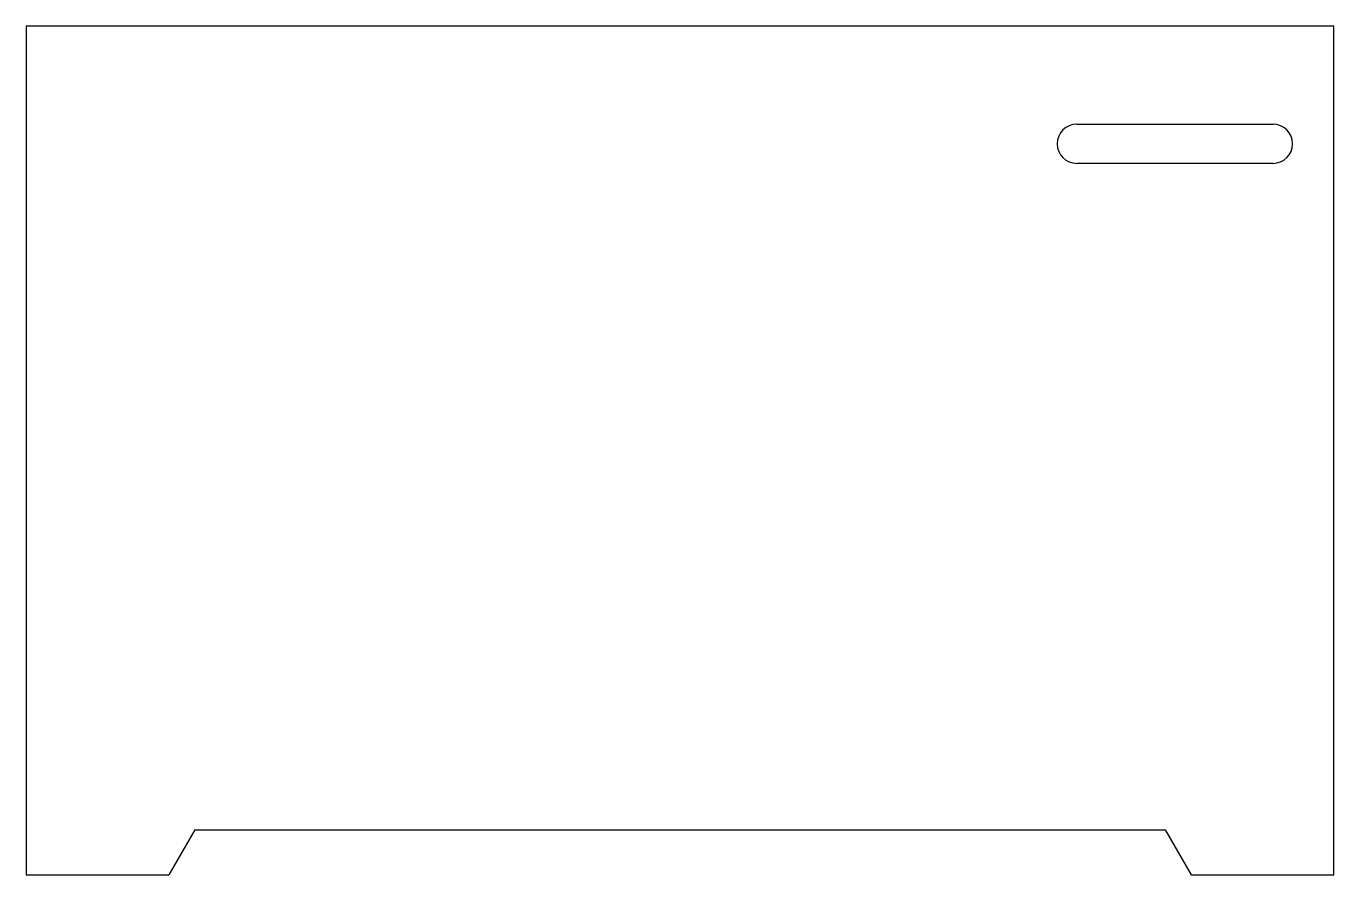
# Model space of a CAD drawing. Header units: millimetres. Extents: x 148 to 769, y 46 to 659.
# Drawn here: x 636 to 769.3, y 373.3 to 459.9 of the extents above; entities that cross this region are included whole.
import ezdxf

# ---------------------------------------------------------------- set-up
doc = ezdxf.new("R2010")
doc.units = ezdxf.units.MM

msp = doc.modelspace()

# ---------------------------------------------------------------- linework, layer by layer
for p, q in [((769.323, 459.924), (636.023, 459.924)), ((636.023, 459.924), (636.023, 373.334)), ((769.323, 373.334), (769.323, 459.924)), ((743.123, 449.924), (763.123, 449.924)), ((763.123, 445.924), (743.123, 445.924)), ((653.223, 377.924), (650.573, 373.334)), ((653.223, 377.924), (752.123, 377.924)), ((752.123, 377.924), (754.773, 373.334)), ((636.023, 373.334), (650.573, 373.334)), ((754.773, 373.334), (769.323, 373.334))]:
    msp.add_line(p, q)
for centre, start, end in [((743.123, 447.924), 90, 270), ((763.123, 447.924), 270, 90)]:
    msp.add_arc(centre, 2, start, end)

doc.saveas('drawing.dxf')
